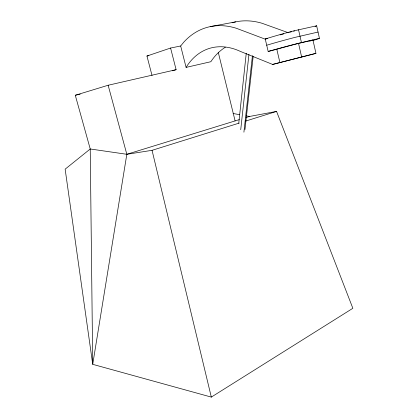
<?xml version="1.0" encoding="UTF-8"?>
<svg xmlns="http://www.w3.org/2000/svg" width="418" height="418" viewBox="0 0 418 418"><rect width="100%" height="100%" fill="white"/><g stroke="black" fill="none" stroke-linecap="round" stroke-linejoin="round"><path stroke-width="0.63" d="M238.762 123.226L246.249 53.253M240.726 129.711L248.95 54.293M243.908 132.187L252.451 55.651M244.964 129.559L253.162 56.514M239.211 123.091L152.047 150.323L126.826 154.289L90.236 148.986L65.145 169.159L92.718 364.334L90.236 148.986L75.287 95.267L108.137 85.251L126.826 154.289L92.718 364.334L211.315 397.1L352.855 308.296L276.564 111.418L249.556 116.46L245.941 117.573M152.016 75.454L146.948 56.028L170.586 48.039L180.675 45.985L183.789 42.155A104.197 69.331 72.9 0 1 236.332 28.272L265.926 39.433M316.092 26.13L316.64 25.775L319.441 38.336L318.877 38.597A35.504 0.805 -14.5 0 1 312.998 40.473M245.434 121.142L276.564 111.418M126.826 154.289L239.321 119.616M180.675 45.985L186.088 67.392A83.861 55.672 72.8 0 1 240.36 51.409L272.63 64.435L315.951 53.363L312.962 40.065L298.536 43.404A28.758 0.637 -14.5 0 0 276.805 49.235L268.168 51.456L265.237 38.973L271.078 37.202A35.122 1.374 -14.7 0 1 293.483 30.953L316.64 25.775M172.357 70.788L176.114 69.681L170.586 48.039M266.705 45.228L272.552 43.509A35.075 1.076 -14.6 0 1 294.951 37.385L318.041 32.066M268.168 51.456L274.025 49.805A35.028 0.779 -14.5 0 1 296.414 43.796L319.441 38.336M272.63 64.435L315.951 53.363M75.287 95.267L80.246 94.118M108.137 85.251L176.114 69.681M186.088 67.392L210.85 61.718A81.379 56.273 73.2 0 1 225.37 47.234M265.237 38.973L267.651 38.456M146.948 56.028L148.85 55.631M210.181 26.642L235.731 21.856M233.087 113.503L239.42 114.642M246.39 115.891L249.556 116.46M288.389 32.75L262.002 23.256A101.104 70.062 73.2 0 0 232.074 22.76M218.248 52.245L235.104 120.917M152.047 150.323L211.315 397.1M276.805 49.235L279.903 62.543M298.536 43.404L301.624 56.952M298.515 29.641L301.435 42.495M312.962 40.065A29.145 0.664 -14.5 0 1 312.403 40.306M311.917 40.473A29.145 0.664 -14.5 0 1 311.305 40.677M310.564 40.912A29.145 0.664 -14.5 0 1 309.707 41.178M315.653 26.344A35.598 1.421 -14.6 0 1 315.052 26.6M280.128 34.887A28.837 1.129 -14.7 0 1 283.738 33.868M289.564 32.275A28.837 1.129 -14.7 0 1 291.576 31.737M293.603 31.198A28.837 1.129 -14.7 0 1 294.617 30.932"/></g></svg>
